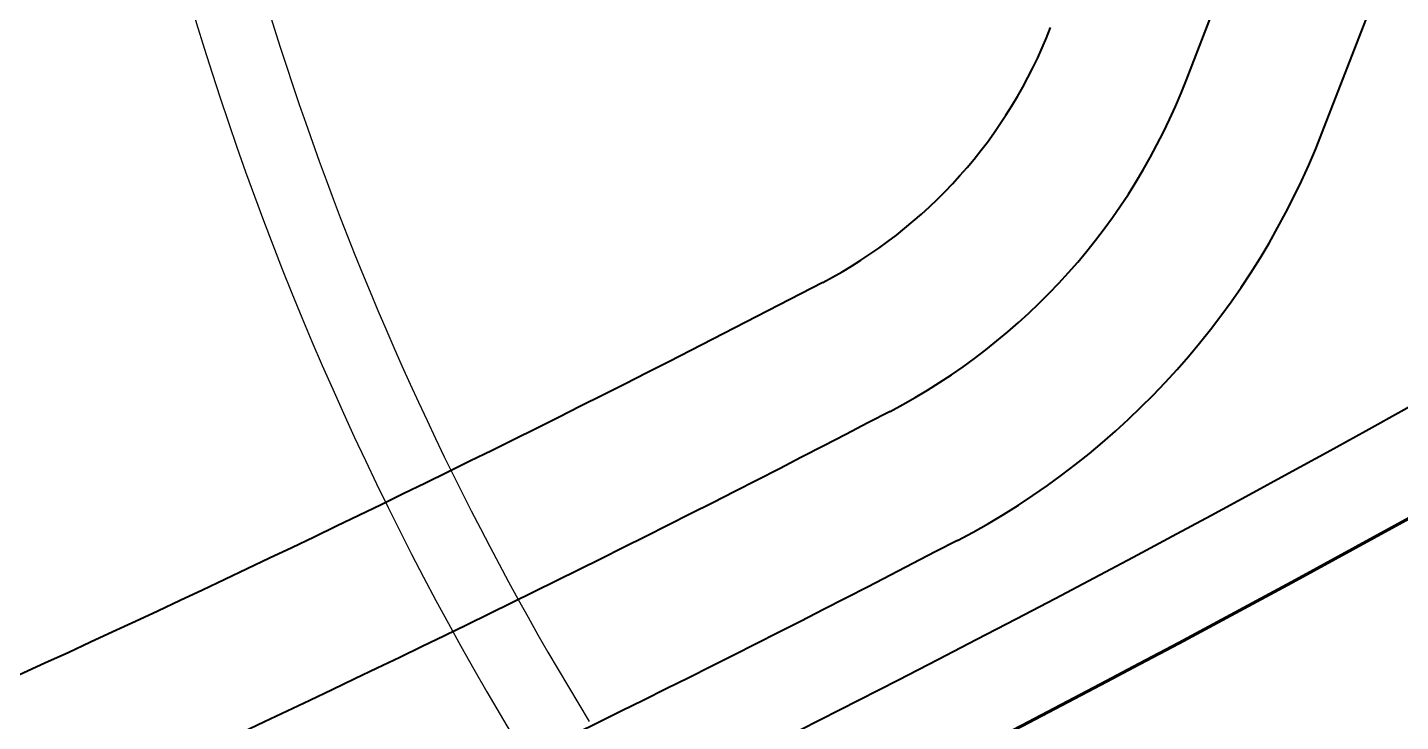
# Model space of a CAD drawing. Header units: inches. Extents: x -5337 to 1057, y 15227 to 19227.
# Drawn here: x -2875.12 to -2846.83, y 16368.62 to 16382.93 of the extents above; entities that cross this region are included whole.
import ezdxf

# ---------------------------------------------------------------- set-up
doc = ezdxf.new("R2010")
doc.units = ezdxf.units.IN
doc.header["$LTSCALE"] = 150
doc.header["$MEASUREMENT"] = 0
for name, color, linetype in [('COMT-MIN', 84, 'Continuous'), ('CONT-MJR', 84, 'Continuous'), ('STORM', 7, 'Continuous')]:
    doc.layers.add(name, color=color, linetype=linetype)

msp = doc.modelspace()

# ---------------------------------------------------------------- linework, layer by layer
at = {"layer": 'COMT-MIN', "color": 5, "linetype": 'Continuous', "lineweight": 40}
for p, q in [((-2851.236, 16381.848), (-2846.538, 16393.991)), ((-2848.439, 16380.765), (-2844.305, 16391.448))]:
    msp.add_line(p, q, dxfattribs=at)
at = {"layer": 'COMT-MIN', "color": 5, "linetype": 'Continuous', "lineweight": 40, "extrusion": (0, 0, -1)}
for radius, start in [(355, 229.0153), (363, 229.0153), (366, 229.0153), (369, 229.0153), (372, 229.0153), (347, 242.4216), (350, 242.4216), (353, 242.4216)]:
    msp.add_arc((3019.379, 16685.249), radius, start, 247.8057, dxfattribs=at)
at = {"layer": 'COMT-MIN', "color": 5, "linetype": 'Continuous', "lineweight": 40}
for radius in [10, 13, 16]:
    msp.add_arc((-2863.361, 16386.539), radius, 297.5784, 338.8476, dxfattribs=at)
at = {"layer": 'CONT-MJR', "color": 5, "linetype": 'Continuous', "lineweight": 70, "extrusion": (0, 0, -1)}
for radius in [357, 375]:
    msp.add_arc((3019.379, 16685.249), radius, 229.0153, 247.8057, dxfattribs=at)
at = {"layer": 'STORM', "color": 5}
for radius, start in [(65.75, 181.44442), (64.25, 187.79762)]:
    msp.add_arc((-2808.727, 16402.138), radius, start, 211.44192, dxfattribs=at)

doc.saveas('drawing.dxf')
